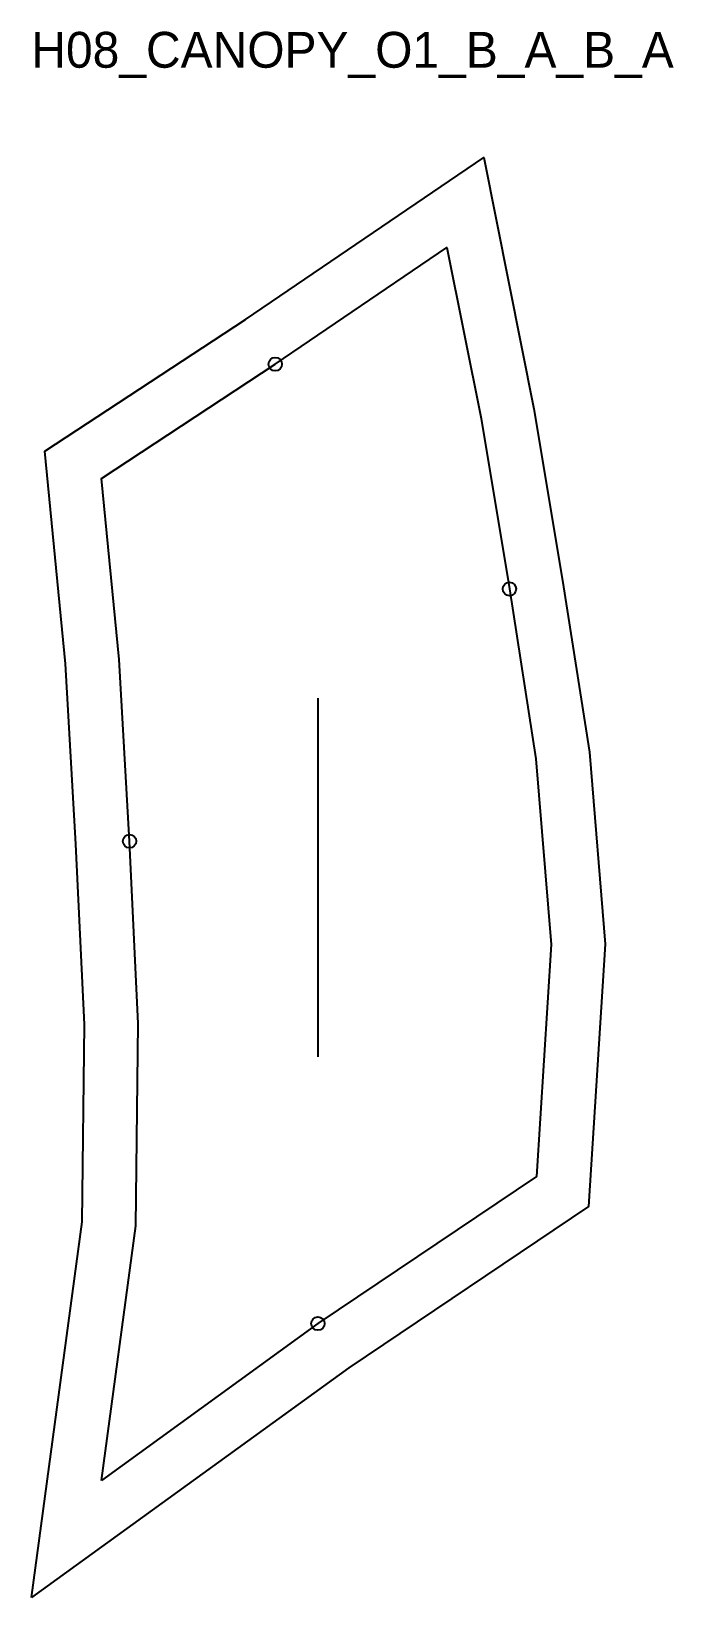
# Model space of a CAD drawing. Header units: millimetres. Extents: x -16 to 128, y -26 to 323.
import ezdxf

# ---------------------------------------------------------------- set-up
doc = ezdxf.new("R2010")
doc.units = ezdxf.units.MM
for name, color, linetype in [('CUT', 1, 'Continuous'), ('GRAIN', 3, 'Continuous'), ('ID', 7, 'Continuous'), ('NOTCH', 2, 'Continuous'), ('SEAM', 5, 'Continuous')]:
    doc.layers.add(name, color=color, linetype=linetype)

msp = doc.modelspace()

# ---------------------------------------------------------------- linework, layer by layer
at = {"layer": 'CUT'}
msp.add_lwpolyline([(-15.63, -26.15), (-4.33, 57.71), (-3.79, 101.78), (-5.71, 142.02), (-8.02, 182.25), (-12.65, 229.66), (32.11, 259.08), (85.28, 295.25), (96.49, 239.14), (102.86, 200.85), (108.85, 162.49), (112.39, 119.69), (108.63, 61.15), (55.17, 25.17), (-15.63, -26.15)], close=True, dxfattribs=at)
at = {"layer": 'GRAIN'}
msp.add_line((48.38, 94.55), (48.38, 174.55), dxfattribs=at)
at = {"layer": 'NOTCH'}
for centre in [(38.78, 249.1), (91.02, 198.93), (6.28, 142.65), (48.3, 35.01)]:
    msp.add_circle(centre, 1.5, dxfattribs=at)
at = {"layer": 'SEAM'}
msp.add_lwpolyline([(0, 0), (7.66, 56.84), (8.21, 102), (6.28, 142.65), (3.94, 183.18), (0, 223.61), (38.78, 249.1), (77.06, 275.15), (84.68, 236.98), (91.02, 198.93), (96.93, 161.06), (100.36, 119.58), (97.04, 67.81), (48.3, 35.01)], close=True, dxfattribs=at)

# ---------------------------------------------------------------- texts
at = {"layer": 'ID'}
msp.add_text('H08_CANOPY_O1_B_A_B_A', height=8, dxfattribs=at).set_placement((-15.63, 315.25))

doc.saveas('drawing.dxf')
